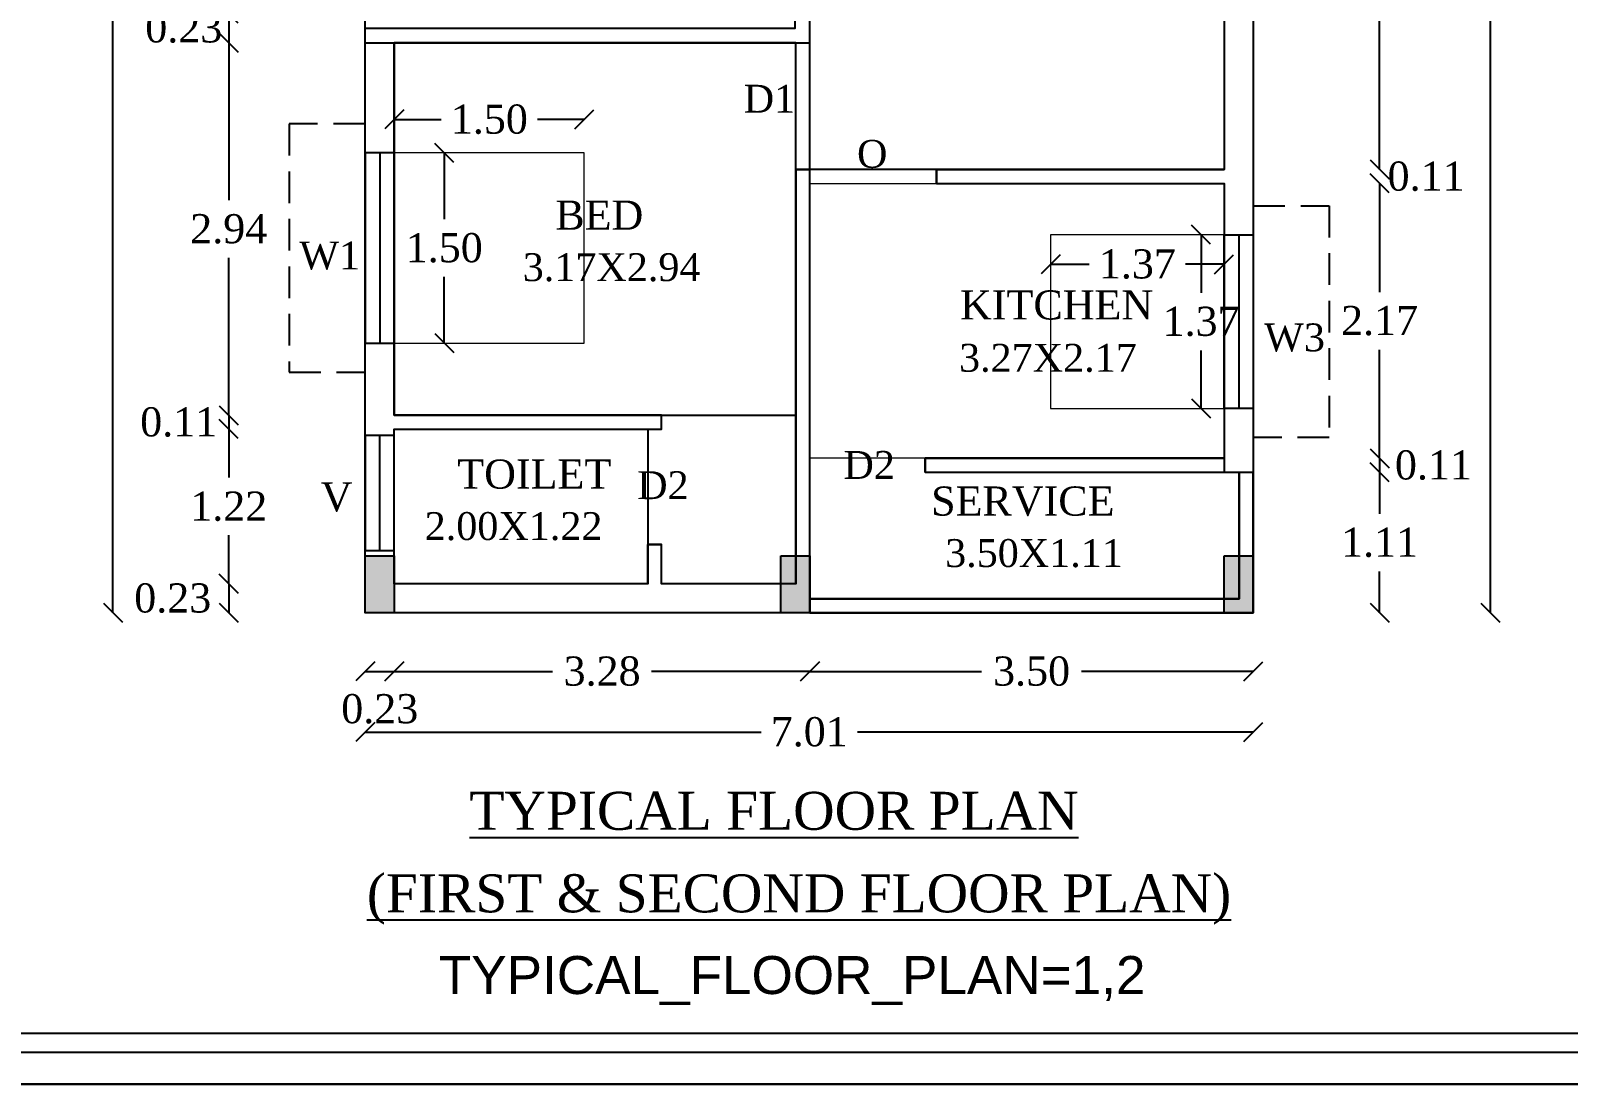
# Model space of a CAD drawing. Header units: metres. Extents: x 7608 to 7792, y -2400 to -2275.
# Drawn here: x 7667.56 to 7679.7, y -2335.22 to -2326.91 of the extents above; entities that cross this region are included whole.
import ezdxf

# ---------------------------------------------------------------- set-up
doc = ezdxf.new("R2010")
doc.units = ezdxf.units.M
doc.header["$MEASUREMENT"] = 0
doc.linetypes.add('HIDDEN', pattern=[0.375, 0.25, -0.125])
for name, color, linetype, plot in [('BLK_1_FLR_1_BLT_UP_AREA', 1, 'Continuous', False), ('BLK_1_FLR_1_REGULAR_ROOM_7', 1, 'Continuous', False), ('BLK_1_FLR_1_REGULAR_ROOM_8', 1, 'Continuous', False)]:
    doc.layers.add(name, color=color, linetype=linetype, plot=plot)
for name, color, linetype in [('BLK_1_FLR_1_CARPET_AREA', 10, 'Continuous'), ('BLK_1_FLR_1_ROOF_AREA', 7, 'Continuous'), ('BLK_1_FLR_1_UNITFA_4', 7, 'Continuous'), ('BLK_1_FLR_1_WC_BATH', 7, 'Continuous'), ('FLOOR-STILT', 7, 'Continuous')]:
    doc.layers.add(name, color=color, linetype=linetype)
for name, color, linetype, lineweight in [('BLK_1_FLR_1_KITCHEN', 163, 'Continuous', 0), ('BLK_1_FLR_1_ROOM_1_LIGHT_VENTILATION_1', 232, 'Continuous', 0), ('BLK_1_FLR_1_ROOM_1_LIGHT_VENTILATION_3', 232, 'Continuous', 0)]:
    doc.layers.add(name, color=color, linetype=linetype, lineweight=lineweight)
doc.styles.add('Isa-', font='times.ttf')
doc.styles.get("Standard").update_dxf_attribs({"font": 'arial.ttf'})
doc.styles.add('STYLE2', font='times.ttf')
doc.dimstyles.new('ISO-25', dxfattribs={"dimscale": 0, "dimtxt": 0.23, "dimasz": 0.15, "dimexe": 1.25, "dimexo": 0.625, "dimgap": 0.11, "dimtad": 0, "dimtih": 1, "dimtoh": 1, "dimzin": 1, "dimdsep": 46, "dimtxsty": 'STYLE2', "dimblk": 'OBLIQUE', "dimcen": 0, "dimse1": 1, "dimse2": 1, "dimclrd": 1, "dimclrt": 3, "dimadec": 0, "dimazin": 2, "dimtfac": 1, "dimtix": 1, "dimtofl": 0, "dimtmove": 0, "dimatfit": 3, "dimfxl": 0, "dimtolj": 1, "dimarcsym": 0})

# ---------------------------------------------------------------- blocks, each defined once
blk = doc.blocks.new('_Oblique')
at = {"color": 0, "linetype": 'ByBlock', "lineweight": -2}
blk.add_line((-0.5, -0.5), (0.5, 0.5), dxfattribs=at)
blk = doc.blocks.new('*D92')
at = {"color": 1, "lineweight": -2}
blk.add_line((7669.124, -2326.771), (7669.124, -2327.001), dxfattribs=at)
at = {"layer": 'Defpoints', "color": 0}
for p in [(7672.219, -2326.771), (7669.124, -2327.001), (7672.209, -2327.001)]:
    blk.add_point(p, dxfattribs=at)
at = {"color": 1, "lineweight": -2, "xscale": 0.15, "yscale": 0.15, "zscale": 0.15}
for p, rotation in [((7669.124, -2326.771), 90), ((7669.124, -2327.001), 270)]:
    blk.add_blockref('_Oblique', p, dxfattribs=dict(at, rotation=rotation))
at = {"color": 3, "insert": (7668.769, -2326.886), "char_height": 0.23, "attachment_point": 5, "style": 'STYLE2'}
blk.add_mtext('\\A1;0.23', dxfattribs=at)
blk = doc.blocks.new('*D93')
at = {"color": 1, "lineweight": -2}
for p, q in [((7669.124, -2327.001), (7669.124, -2328.244)), ((7669.124, -2329.941), (7669.124, -2328.699))]:
    blk.add_line(p, q, dxfattribs=at)
at = {"layer": 'Defpoints', "color": 0}
for p in [(7672.209, -2327.001), (7669.124, -2329.941), (7671.29, -2329.941)]:
    blk.add_point(p, dxfattribs=at)
at = {"color": 1, "lineweight": -2, "xscale": 0.15, "yscale": 0.15, "zscale": 0.15}
for p, rotation in [((7669.124, -2327.001), 90), ((7669.124, -2329.941), 270)]:
    blk.add_blockref('_Oblique', p, dxfattribs=dict(at, rotation=rotation))
at = {"color": 3, "insert": (7669.124, -2328.471), "char_height": 0.23, "attachment_point": 5, "style": 'STYLE2'}
blk.add_mtext('\\A1;2.94', dxfattribs=at)
blk = doc.blocks.new('*D94')
at = {"color": 1, "lineweight": -2}
for p, q in [((7669.124, -2329.941), (7669.124, -2329.791)), ((7669.124, -2329.941), (7669.124, -2330.051)), ((7669.124, -2330.051), (7669.124, -2330.201))]:
    blk.add_line(p, q, dxfattribs=at)
at = {"layer": 'Defpoints', "color": 0}
for p in [(7671.29, -2329.941), (7669.124, -2330.051), (7671.296, -2330.051)]:
    blk.add_point(p, dxfattribs=at)
at = {"color": 1, "lineweight": -2, "xscale": 0.15, "yscale": 0.15, "zscale": 0.15}
for p, rotation in [((7669.124, -2329.941), 270), ((7669.124, -2330.051), 90)]:
    blk.add_blockref('_Oblique', p, dxfattribs=dict(at, rotation=rotation))
at = {"color": 3, "insert": (7668.729, -2329.996), "char_height": 0.23, "attachment_point": 5, "style": 'STYLE2'}
blk.add_mtext('\\A1;0.11', dxfattribs=at)
blk = doc.blocks.new('*D95')
at = {"color": 1, "lineweight": -2}
for p, q in [((7669.124, -2330.051), (7669.124, -2330.434)), ((7669.124, -2331.271), (7669.124, -2330.889))]:
    blk.add_line(p, q, dxfattribs=at)
at = {"layer": 'Defpoints', "color": 0}
for p in [(7671.296, -2330.051), (7669.124, -2331.271), (7671.258, -2331.271)]:
    blk.add_point(p, dxfattribs=at)
at = {"color": 1, "lineweight": -2, "xscale": 0.15, "yscale": 0.15, "zscale": 0.15}
for p, rotation in [((7669.124, -2330.051), 90), ((7669.124, -2331.271), 270)]:
    blk.add_blockref('_Oblique', p, dxfattribs=dict(at, rotation=rotation))
at = {"color": 3, "insert": (7669.124, -2330.661), "char_height": 0.23, "attachment_point": 5, "style": 'STYLE2'}
blk.add_mtext('\\A1;1.22', dxfattribs=at)
blk = doc.blocks.new('*D96')
at = {"color": 1, "lineweight": -2}
blk.add_line((7669.124, -2331.271), (7669.124, -2331.501), dxfattribs=at)
at = {"layer": 'Defpoints', "color": 0}
for p in [(7671.258, -2331.271), (7669.124, -2331.501), (7671.271, -2331.501)]:
    blk.add_point(p, dxfattribs=at)
at = {"color": 1, "lineweight": -2, "xscale": 0.15, "yscale": 0.15, "zscale": 0.15}
for p, rotation in [((7669.124, -2331.271), 90), ((7669.124, -2331.501), 270)]:
    blk.add_blockref('_Oblique', p, dxfattribs=dict(at, rotation=rotation))
at = {"color": 3, "insert": (7668.682, -2331.386), "char_height": 0.23, "attachment_point": 5, "style": 'STYLE2'}
blk.add_mtext('\\A1;0.23', dxfattribs=at)
blk = doc.blocks.new('*D97')
at = {"color": 1, "lineweight": -2}
for p, q in [((7668.21, -2300.561), (7668.21, -2315.804)), ((7668.21, -2331.501), (7668.21, -2316.259))]:
    blk.add_line(p, q, dxfattribs=at)
at = {"layer": 'Defpoints', "color": 0}
for p in [(7668.21, -2300.561), (7672.948, -2300.561), (7672.948, -2331.501)]:
    blk.add_point(p, dxfattribs=at)
at = {"color": 1, "lineweight": -2, "xscale": 0.15, "yscale": 0.15, "zscale": 0.15}
for p, rotation in [((7668.21, -2300.561), 90), ((7668.21, -2331.501), 270)]:
    blk.add_blockref('_Oblique', p, dxfattribs=dict(at, rotation=rotation))
at = {"color": 3, "insert": (7668.21, -2316.031), "char_height": 0.23, "attachment_point": 5, "style": 'STYLE2'}
blk.add_mtext('\\A1;30.94', dxfattribs=at)
blk = doc.blocks.new('*D117')
at = {"color": 1, "lineweight": -2}
for p, q in [((7678.208, -2324.111), (7678.208, -2325.829)), ((7678.208, -2328.001), (7678.208, -2326.284))]:
    blk.add_line(p, q, dxfattribs=at)
at = {"layer": 'Defpoints', "color": 0}
for p in [(7676.378, -2324.111), (7676.152, -2328.001), (7678.208, -2328.001)]:
    blk.add_point(p, dxfattribs=at)
at = {"color": 1, "lineweight": -2, "xscale": 0.15, "yscale": 0.15, "zscale": 0.15}
for p, rotation in [((7678.208, -2324.111), 90), ((7678.208, -2328.001), 270)]:
    blk.add_blockref('_Oblique', p, dxfattribs=dict(at, rotation=rotation))
at = {"color": 3, "insert": (7678.208, -2326.056), "char_height": 0.23, "attachment_point": 5, "style": 'STYLE2'}
blk.add_mtext('\\A1;3.89', dxfattribs=at)
blk = doc.blocks.new('*D118')
at = {"color": 1, "lineweight": -2}
for p, q in [((7678.208, -2328.001), (7678.208, -2327.851)), ((7678.208, -2328.111), (7678.208, -2328.261))]:
    blk.add_line(p, q, dxfattribs=at)
at = {"layer": 'Defpoints', "color": 0}
for p in [(7676.152, -2328.001), (7676.135, -2328.111), (7678.208, -2328.111)]:
    blk.add_point(p, dxfattribs=at)
at = {"color": 1, "lineweight": -2, "xscale": 0.15, "yscale": 0.15, "zscale": 0.15}
for p, rotation in [((7678.208, -2328.001), 270), ((7678.208, -2328.111), 90)]:
    blk.add_blockref('_Oblique', p, dxfattribs=dict(at, rotation=rotation))
at = {"color": 3, "insert": (7678.575, -2328.056), "char_height": 0.23, "attachment_point": 5, "style": 'STYLE2'}
blk.add_mtext('\\A1;0.11', dxfattribs=at)
blk = doc.blocks.new('*D119')
at = {"color": 1, "lineweight": -2}
for p, q in [((7678.208, -2328.111), (7678.208, -2328.969)), ((7678.208, -2330.281), (7678.208, -2329.424))]:
    blk.add_line(p, q, dxfattribs=at)
at = {"layer": 'Defpoints', "color": 0}
for p in [(7676.135, -2328.111), (7676.401, -2330.281), (7678.208, -2330.281)]:
    blk.add_point(p, dxfattribs=at)
at = {"color": 1, "lineweight": -2, "xscale": 0.15, "yscale": 0.15, "zscale": 0.15}
for p, rotation in [((7678.208, -2328.111), 90), ((7678.208, -2330.281), 270)]:
    blk.add_blockref('_Oblique', p, dxfattribs=dict(at, rotation=rotation))
at = {"color": 3, "insert": (7678.208, -2329.196), "char_height": 0.23, "attachment_point": 5, "style": 'STYLE2'}
blk.add_mtext('\\A1;2.17', dxfattribs=at)
blk = doc.blocks.new('*D120')
at = {"color": 1, "lineweight": -2}
for p, q in [((7678.208, -2330.281), (7678.208, -2330.131)), ((7678.208, -2330.281), (7678.208, -2330.391)), ((7678.208, -2330.391), (7678.208, -2330.541))]:
    blk.add_line(p, q, dxfattribs=at)
at = {"layer": 'Defpoints', "color": 0}
for p in [(7676.401, -2330.281), (7676.556, -2330.391), (7678.208, -2330.391)]:
    blk.add_point(p, dxfattribs=at)
at = {"color": 1, "lineweight": -2, "xscale": 0.15, "yscale": 0.15, "zscale": 0.15}
for p, rotation in [((7678.208, -2330.281), 270), ((7678.208, -2330.391), 90)]:
    blk.add_blockref('_Oblique', p, dxfattribs=dict(at, rotation=rotation))
at = {"color": 3, "insert": (7678.633, -2330.336), "char_height": 0.23, "attachment_point": 5, "style": 'STYLE2'}
blk.add_mtext('\\A1;0.11', dxfattribs=at)
blk = doc.blocks.new('*D121')
at = {"color": 1, "lineweight": -2}
for p, q in [((7678.208, -2330.391), (7678.208, -2330.719)), ((7678.208, -2331.501), (7678.208, -2331.174))]:
    blk.add_line(p, q, dxfattribs=at)
at = {"layer": 'Defpoints', "color": 0}
for p in [(7676.556, -2330.391), (7677.211, -2331.501), (7678.208, -2331.501)]:
    blk.add_point(p, dxfattribs=at)
at = {"color": 1, "lineweight": -2, "xscale": 0.15, "yscale": 0.15, "zscale": 0.15}
for p, rotation in [((7678.208, -2330.391), 90), ((7678.208, -2331.501), 270)]:
    blk.add_blockref('_Oblique', p, dxfattribs=dict(at, rotation=rotation))
at = {"color": 3, "insert": (7678.208, -2330.946), "char_height": 0.23, "attachment_point": 5, "style": 'STYLE2'}
blk.add_mtext('\\A1;1.11', dxfattribs=at)
blk = doc.blocks.new('*D122')
at = {"color": 1, "lineweight": -2}
for p, q in [((7679.083, -2300.561), (7679.083, -2315.804)), ((7679.083, -2331.501), (7679.083, -2316.259))]:
    blk.add_line(p, q, dxfattribs=at)
at = {"layer": 'Defpoints', "color": 0}
for p in [(7676.485, -2300.561), (7679.083, -2300.561), (7676.485, -2331.501)]:
    blk.add_point(p, dxfattribs=at)
at = {"color": 1, "lineweight": -2, "xscale": 0.15, "yscale": 0.15, "zscale": 0.15}
for p, rotation in [((7679.083, -2300.561), 90), ((7679.083, -2331.501), 270)]:
    blk.add_blockref('_Oblique', p, dxfattribs=dict(at, rotation=rotation))
at = {"color": 3, "insert": (7679.083, -2316.031), "char_height": 0.23, "attachment_point": 5, "style": 'STYLE2'}
blk.add_mtext('\\A1;30.94', dxfattribs=at)
blk = doc.blocks.new('*D123')
at = {"color": 1, "lineweight": -2}
blk.add_line((7670.201, -2331.963), (7670.431, -2331.963), dxfattribs=at)
at = {"layer": 'Defpoints', "color": 0}
for p in [(7670.201, -2331.01), (7670.431, -2331.01), (7670.431, -2331.963)]:
    blk.add_point(p, dxfattribs=at)
at = {"color": 1, "lineweight": -2, "xscale": 0.15, "yscale": 0.15, "zscale": 0.15, "rotation": 180}
blk.add_blockref('_Oblique', (7670.201, -2331.963), dxfattribs=at)
at = {"color": 1, "lineweight": -2, "xscale": 0.15, "yscale": 0.15, "zscale": 0.15}
blk.add_blockref('_Oblique', (7670.431, -2331.963), dxfattribs=at)
at = {"color": 3, "insert": (7670.316, -2332.26), "char_height": 0.23, "attachment_point": 5, "style": 'STYLE2'}
blk.add_mtext('\\A1;0.23', dxfattribs=at)
blk = doc.blocks.new('*D124')
at = {"color": 1, "lineweight": -2}
for p, q in [((7670.431, -2331.963), (7671.68, -2331.963)), ((7673.711, -2331.963), (7672.461, -2331.963))]:
    blk.add_line(p, q, dxfattribs=at)
at = {"layer": 'Defpoints', "color": 0}
for p in [(7670.431, -2331.01), (7673.711, -2331.501), (7673.711, -2331.963)]:
    blk.add_point(p, dxfattribs=at)
at = {"color": 1, "lineweight": -2, "xscale": 0.15, "yscale": 0.15, "zscale": 0.15, "rotation": 180}
blk.add_blockref('_Oblique', (7670.431, -2331.963), dxfattribs=at)
at = {"color": 1, "lineweight": -2, "xscale": 0.15, "yscale": 0.15, "zscale": 0.15}
blk.add_blockref('_Oblique', (7673.711, -2331.963), dxfattribs=at)
at = {"color": 3, "insert": (7672.071, -2331.963), "char_height": 0.23, "attachment_point": 5, "style": 'STYLE2'}
blk.add_mtext('\\A1;3.28', dxfattribs=at)
blk = doc.blocks.new('*D125')
at = {"color": 1, "lineweight": -2}
for p, q in [((7673.711, -2331.963), (7675.066, -2331.963)), ((7677.211, -2331.963), (7675.855, -2331.963))]:
    blk.add_line(p, q, dxfattribs=at)
at = {"layer": 'Defpoints', "color": 0}
for p in [(7677.211, -2330.391), (7673.711, -2331.501), (7677.211, -2331.963)]:
    blk.add_point(p, dxfattribs=at)
at = {"color": 1, "lineweight": -2, "xscale": 0.15, "yscale": 0.15, "zscale": 0.15, "rotation": 180}
blk.add_blockref('_Oblique', (7673.711, -2331.963), dxfattribs=at)
at = {"color": 1, "lineweight": -2, "xscale": 0.15, "yscale": 0.15, "zscale": 0.15}
blk.add_blockref('_Oblique', (7677.211, -2331.963), dxfattribs=at)
at = {"color": 3, "insert": (7675.461, -2331.963), "char_height": 0.23, "attachment_point": 5, "style": 'STYLE2'}
blk.add_mtext('\\A1;3.50', dxfattribs=at)
blk = doc.blocks.new('*D126')
at = {"color": 1, "lineweight": -2}
for p, q in [((7670.201, -2332.442), (7673.326, -2332.442)), ((7677.211, -2332.442), (7674.086, -2332.442))]:
    blk.add_line(p, q, dxfattribs=at)
at = {"layer": 'Defpoints', "color": 0}
for p in [(7670.201, -2331.501), (7677.211, -2331.501), (7677.211, -2332.442)]:
    blk.add_point(p, dxfattribs=at)
at = {"color": 1, "lineweight": -2, "xscale": 0.15, "yscale": 0.15, "zscale": 0.15, "rotation": 180}
blk.add_blockref('_Oblique', (7670.201, -2332.442), dxfattribs=at)
at = {"color": 1, "lineweight": -2, "xscale": 0.15, "yscale": 0.15, "zscale": 0.15}
blk.add_blockref('_Oblique', (7677.211, -2332.442), dxfattribs=at)
at = {"color": 3, "insert": (7673.706, -2332.442), "char_height": 0.23, "attachment_point": 5, "style": 'STYLE2'}
blk.add_mtext('\\A1;7.01', dxfattribs=at)
blk = doc.blocks.new('*D369')
at = {"layer": 'BLK_1_FLR_1_ROOM_1_LIGHT_VENTILATION_1', "color": 232, "lineweight": -2}
for p, q in [((7670.431, -2327.606), (7670.8, -2327.606)), ((7671.931, -2327.606), (7671.562, -2327.606))]:
    blk.add_line(p, q, dxfattribs=at)
at = {"layer": 'Defpoints', "color": 0}
for p in [(7670.431, -2327.606), (7670.431, -2327.871), (7671.931, -2327.871)]:
    blk.add_point(p, dxfattribs=at)
at = {"layer": 'BLK_1_FLR_1_ROOM_1_LIGHT_VENTILATION_1', "color": 232, "lineweight": -2, "xscale": 0.15, "yscale": 0.15, "zscale": 0.15, "rotation": 180}
blk.add_blockref('_Oblique', (7670.431, -2327.606), dxfattribs=at)
at = {"layer": 'BLK_1_FLR_1_ROOM_1_LIGHT_VENTILATION_1', "color": 232, "lineweight": -2, "xscale": 0.15, "yscale": 0.15, "zscale": 0.15}
blk.add_blockref('_Oblique', (7671.931, -2327.606), dxfattribs=at)
at = {"layer": 'BLK_1_FLR_1_ROOM_1_LIGHT_VENTILATION_1', "color": 232, "insert": (7671.181, -2327.606), "char_height": 0.23, "attachment_point": 5, "style": 'STYLE2'}
blk.add_mtext('\\A1;1.50', dxfattribs=at)
blk = doc.blocks.new('*D370')
at = {"layer": 'BLK_1_FLR_1_ROOM_1_LIGHT_VENTILATION_1', "color": 232, "lineweight": -2}
for p, q in [((7670.825, -2327.871), (7670.825, -2328.394)), ((7670.825, -2329.371), (7670.825, -2328.848))]:
    blk.add_line(p, q, dxfattribs=at)
at = {"layer": 'Defpoints', "color": 0}
for p in [(7671.931, -2327.871), (7670.825, -2329.371), (7671.931, -2329.371)]:
    blk.add_point(p, dxfattribs=at)
at = {"layer": 'BLK_1_FLR_1_ROOM_1_LIGHT_VENTILATION_1', "color": 232, "lineweight": -2, "xscale": 0.15, "yscale": 0.15, "zscale": 0.15}
for p, rotation in [((7670.825, -2327.871), 90), ((7670.825, -2329.371), 270)]:
    blk.add_blockref('_Oblique', p, dxfattribs=dict(at, rotation=rotation))
at = {"layer": 'BLK_1_FLR_1_ROOM_1_LIGHT_VENTILATION_1', "color": 232, "insert": (7670.825, -2328.621), "char_height": 0.23, "attachment_point": 5, "style": 'STYLE2'}
blk.add_mtext('\\A1;1.50', dxfattribs=at)
blk = doc.blocks.new('*D387')
at = {"layer": 'BLK_1_FLR_1_ROOM_1_LIGHT_VENTILATION_3', "color": 232, "lineweight": -2}
for p, q in [((7675.611, -2328.749), (7675.916, -2328.749)), ((7676.981, -2328.749), (7676.675, -2328.749))]:
    blk.add_line(p, q, dxfattribs=at)
at = {"layer": 'Defpoints', "color": 0}
for p in [(7675.611, -2328.517), (7676.981, -2328.517), (7675.611, -2328.749)]:
    blk.add_point(p, dxfattribs=at)
at = {"layer": 'BLK_1_FLR_1_ROOM_1_LIGHT_VENTILATION_3', "color": 232, "lineweight": -2, "xscale": 0.15, "yscale": 0.15, "zscale": 0.15, "rotation": 180}
blk.add_blockref('_Oblique', (7675.611, -2328.749), dxfattribs=at)
at = {"layer": 'BLK_1_FLR_1_ROOM_1_LIGHT_VENTILATION_3', "color": 232, "lineweight": -2, "xscale": 0.15, "yscale": 0.15, "zscale": 0.15}
blk.add_blockref('_Oblique', (7676.981, -2328.749), dxfattribs=at)
at = {"layer": 'BLK_1_FLR_1_ROOM_1_LIGHT_VENTILATION_3', "color": 232, "insert": (7676.296, -2328.749), "char_height": 0.23, "attachment_point": 5, "style": 'STYLE2'}
blk.add_mtext('\\A1;1.37', dxfattribs=at)
blk = doc.blocks.new('*D388')
at = {"layer": 'BLK_1_FLR_1_ROOM_1_LIGHT_VENTILATION_3', "color": 232, "lineweight": -2}
for p, q in [((7676.799, -2328.517), (7676.799, -2328.975)), ((7676.799, -2329.887), (7676.799, -2329.43))]:
    blk.add_line(p, q, dxfattribs=at)
at = {"layer": 'Defpoints', "color": 0}
for p in [(7676.981, -2328.517), (7676.799, -2329.887), (7676.981, -2329.887)]:
    blk.add_point(p, dxfattribs=at)
at = {"layer": 'BLK_1_FLR_1_ROOM_1_LIGHT_VENTILATION_3', "color": 232, "lineweight": -2, "xscale": 0.15, "yscale": 0.15, "zscale": 0.15}
for p, rotation in [((7676.799, -2328.517), 90), ((7676.799, -2329.887), 270)]:
    blk.add_blockref('_Oblique', p, dxfattribs=dict(at, rotation=rotation))
at = {"layer": 'BLK_1_FLR_1_ROOM_1_LIGHT_VENTILATION_3', "color": 232, "insert": (7676.799, -2329.202), "char_height": 0.23, "attachment_point": 5, "style": 'STYLE2'}
blk.add_mtext('\\A1;1.37', dxfattribs=at)

msp = doc.modelspace()

# ---------------------------------------------------------------- hatches: boundary and pattern name
h = msp.add_hatch(color=5)
h.dxf.hatch_style = 1
h.paths.add_polyline_path([(7670.20072, -2331.50125), (7670.43072, -2331.50125), (7670.43072, -2331.05125), (7670.20072, -2331.05125)])
h = msp.add_hatch(color=5)
h.dxf.hatch_style = 1
h.paths.add_polyline_path([(7673.48072, -2331.50125), (7673.71072, -2331.50125), (7673.71072, -2331.05125), (7673.48072, -2331.05125)])
h = msp.add_hatch(color=5)
h.dxf.hatch_style = 1
h.paths.add_polyline_path([(7676.98072, -2331.50125), (7677.21072, -2331.50125), (7677.21072, -2331.05125), (7676.98072, -2331.05125)])

# ---------------------------------------------------------------- linework, layer by layer
for p, q in [((7673.71072, -2327.00125), (7673.71072, -2324.11125)), ((7676.98072, -2324.11125), (7676.98072, -2328.00125)), ((7670.20072, -2327.00125), (7673.71072, -2327.00125)), ((7670.43072, -2329.94125), (7670.43072, -2327.00125)), ((7673.60072, -2331.27125), (7673.60072, -2328.00125)), ((7673.60072, -2328.00125), (7673.71072, -2328.00125)), ((7673.71072, -2331.50125), (7673.71072, -2328.00125)), ((7674.71072, -2328.11125), (7674.71072, -2328.00125)), ((7674.71072, -2328.00125), (7676.98072, -2328.00125)), ((7674.71072, -2328.11125), (7676.98072, -2328.11125)), ((7676.98072, -2328.11125), (7676.98072, -2330.39125)), ((7670.43072, -2329.94125), (7672.54072, -2329.94125)), ((7672.54072, -2330.05125), (7672.54072, -2329.94125)), ((7670.43072, -2330.05125), (7672.54072, -2330.05125)), ((7670.43072, -2331.27125), (7670.43072, -2330.05125)), ((7674.62072, -2330.39125), (7674.62072, -2330.28125)), ((7674.62072, -2330.28125), (7676.98072, -2330.28125)), ((7674.62072, -2330.39125), (7677.21072, -2330.39125)), ((7672.43072, -2330.96125), (7672.54072, -2330.96125)), ((7672.43072, -2331.27125), (7672.43072, -2330.96125)), ((7672.54072, -2331.27125), (7672.54072, -2330.96125)), ((7672.43072, -2331.27125), (7670.43072, -2331.27125)), ((7673.60072, -2331.27125), (7672.54072, -2331.27125))]:
    msp.add_line(p, q)
at = {"color": 2}
for p, q in [((7670.31572, -2327.87113), (7670.31572, -2329.37113)), ((7677.09572, -2328.51745), (7677.09572, -2329.88745)), ((7670.31572, -2331.00993), (7670.31572, -2330.09993))]:
    msp.add_line(p, q, dxfattribs=at)
at = {"color": 4}
for points in [[(7654.99647, -2275.22286), (7747.87877, -2275.22286), (7747.87877, -2335.22229), (7654.99647, -2335.22229)], [(7655.24647, -2275.47286), (7747.62877, -2275.47286), (7747.62877, -2334.97229), (7655.24647, -2334.97229)], [(7655.39647, -2275.62286), (7747.47877, -2275.62286), (7747.47877, -2334.82229), (7655.39647, -2334.82229)]]:
    msp.add_lwpolyline(points, close=True, dxfattribs=at)
msp.add_lwpolyline([(7670.20072, -2300.56125), (7677.21072, -2300.56125), (7677.21072, -2331.50125), (7670.20072, -2331.50125)], close=True)
at = {"color": 2, "linetype": 'HIDDEN'}
for points in [[(7670.20072, -2327.64113), (7669.60072, -2327.64113), (7669.60072, -2329.60113), (7670.20072, -2329.60113)], [(7677.21072, -2328.28745), (7677.81072, -2328.28745), (7677.81072, -2330.11745), (7677.21072, -2330.11745)]]:
    msp.add_lwpolyline(points, dxfattribs=at)
at = {"color": 2}
for points in [[(7670.20072, -2329.37113), (7670.43072, -2329.37113), (7670.43072, -2327.87113), (7670.20072, -2327.87113)], [(7677.21072, -2329.88745), (7676.98072, -2329.88745), (7676.98072, -2328.51745), (7677.21072, -2328.51745)], [(7670.43072, -2330.09993), (7670.20072, -2330.09993), (7670.20072, -2331.00993), (7670.43072, -2331.00993)]]:
    msp.add_lwpolyline(points, close=True, dxfattribs=at)
for points in [[(7673.71072, -2331.50125), (7677.21072, -2331.50125), (7677.21072, -2330.39125)], [(7673.71072, -2331.39125), (7677.10072, -2331.39125), (7677.10072, -2330.39125)]]:
    msp.add_lwpolyline(points)
at = {"color": 5}
for points in [[(7670.20072, -2331.05125), (7670.43072, -2331.05125), (7670.43072, -2331.50125), (7670.20072, -2331.50125)], [(7673.48072, -2331.05125), (7673.71072, -2331.05125), (7673.71072, -2331.50125), (7673.48072, -2331.50125)], [(7676.98072, -2331.05125), (7677.21072, -2331.05125), (7677.21072, -2331.50125), (7676.98072, -2331.50125)]]:
    msp.add_lwpolyline(points, close=True, dxfattribs=at)
at = {"layer": 'BLK_1_FLR_1_BLT_UP_AREA', "color": 3}
msp.add_lwpolyline([(7670.20072, -2300.56125), (7677.21072, -2300.56125), (7677.21072, -2331.50125), (7670.20072, -2331.50125)], close=True, dxfattribs=at)
at = {"layer": 'BLK_1_FLR_1_CARPET_AREA', "color": 25}
msp.add_lwpolyline([(7676.98072, -2324.11125), (7676.98072, -2328.00125), (7674.71072, -2328.00125), (7674.71072, -2328.11125), (7676.98072, -2328.11125), (7676.98072, -2330.28125), (7674.62072, -2330.28125), (7674.62072, -2330.39125), (7677.10072, -2330.39125), (7677.10072, -2331.39125), (7673.71072, -2331.39125), (7673.71072, -2328.00125), (7673.60072, -2328.00125), (7673.60072, -2331.27125), (7672.54072, -2331.27125), (7672.54072, -2330.96125), (7672.43072, -2330.96125), (7672.43072, -2331.27125), (7670.43072, -2331.27125), (7670.43072, -2330.05125), (7672.54072, -2330.05125), (7672.54072, -2329.94125), (7670.43072, -2329.94125), (7670.43072, -2327.00125), (7673.71072, -2327.00125), (7673.71072, -2324.11125)], dxfattribs=at)
at = {"layer": 'BLK_1_FLR_1_KITCHEN', "color": 1}
msp.add_lwpolyline([(7676.98072, -2330.28125), (7673.71072, -2330.28125), (7673.71072, -2328.11125), (7676.98072, -2328.11125)], close=True, dxfattribs=at)
at = {"layer": 'BLK_1_FLR_1_REGULAR_ROOM_7', "color": 1}
msp.add_lwpolyline([(7673.71072, -2324.11125), (7676.98072, -2324.11125), (7676.98072, -2328.00125), (7673.71072, -2328.00125)], close=True, dxfattribs=at)
at = {"layer": 'BLK_1_FLR_1_REGULAR_ROOM_8', "color": 1}
msp.add_lwpolyline([(7670.43072, -2329.94125), (7673.60072, -2329.94125), (7673.60072, -2327.00125), (7670.43072, -2327.00125)], close=True, dxfattribs=at)
at = {"layer": 'BLK_1_FLR_1_ROOF_AREA', "color": 54}
msp.add_lwpolyline([(7670.20072, -2300.56125), (7677.21072, -2300.56125), (7677.21072, -2331.50125), (7670.20072, -2331.50125)], close=True, dxfattribs=at)
at = {"layer": 'BLK_1_FLR_1_ROOM_1_LIGHT_VENTILATION_1', "color": 232}
msp.add_lwpolyline([(7670.43072, -2329.37113), (7671.93072, -2329.37113), (7671.93072, -2327.87113), (7670.43072, -2327.87113)], close=True, dxfattribs=at)
at = {"layer": 'BLK_1_FLR_1_ROOM_1_LIGHT_VENTILATION_3', "color": 232}
msp.add_lwpolyline([(7675.61072, -2329.88745), (7676.98072, -2329.88745), (7676.98072, -2328.51745), (7675.61072, -2328.51745)], close=True, dxfattribs=at)
at = {"layer": 'BLK_1_FLR_1_UNITFA_4', "color": 234}
msp.add_lwpolyline([(7670.20072, -2326.88625), (7673.59572, -2326.88625), (7673.59572, -2323.99625), (7674.54072, -2323.99625), (7674.54072, -2321.77125), (7677.21072, -2321.77125), (7677.21072, -2331.50125), (7670.20072, -2331.50125), (7670.20072, -2331.50125)], close=True, dxfattribs=at)
at = {"layer": 'BLK_1_FLR_1_WC_BATH', "color": 3}
msp.add_lwpolyline([(7672.43072, -2331.27125), (7670.43072, -2331.27125), (7670.43072, -2330.05125), (7672.43072, -2330.05125)], close=True, dxfattribs=at)
at = {"layer": 'FLOOR-STILT', "color": 64}
msp.add_lwpolyline([(7654.99647, -2335.22229), (7747.87877, -2335.22229), (7747.87877, -2275.22286), (7654.99647, -2275.22286)], close=True, dxfattribs=at)

# ---------------------------------------------------------------- texts
at = {"color": 2, "style": 'Isa-'}
for s, p in [('D1', (7673.18887, -2327.55275)), ('O', (7674.08328, -2327.98821)), ('D2', (7673.97618, -2330.44355)), ('D2', (7672.3481, -2330.60361))]:
    msp.add_text(s, height=0.22, dxfattribs=at).set_placement(p)
at = {"color": 6, "style": 'Isa-'}
for s, p in [('BED', (7671.70167, -2328.47662)), ('KITCHEN', (7674.89644, -2329.18553)), ('TOILET', (7670.92798, -2330.52053)), ('SERVICE', (7674.66806, -2330.73352))]:
    msp.add_text(s, height=0.23, dxfattribs=at).set_placement(p)
at = {"color": 2, "linetype": 'HIDDEN', "style": 'Isa-'}
for s, height, p in [('W1', 0.22, (7669.68066, -2328.79039)), ('W3', 0.22, (7677.29685, -2329.43671)), ('V', 0.23, (7669.84976, -2330.70065))]:
    msp.add_text(s, height=height, dxfattribs=at).set_placement(p)
at = {"color": 3, "style": 'Isa-'}
for s, p in [('3.17X2.94', (7671.44456, -2328.88231)), ('3.27X2.17', (7674.88843, -2329.59777)), ('2.00X1.22', (7670.67087, -2330.92622)), ('3.50X1.11', (7674.77859, -2331.13921))]:
    msp.add_text(s, height=0.22, dxfattribs=at).set_placement(p)
at = {"color": 3, "lineweight": 25, "style": 'Isa-'}
for s, p in [('%%UTYPICAL FLOOR PLAN', (7671.02361, -2333.21361)), ('%%U(FIRST & SECOND FLOOR PLAN)', (7670.21414, -2333.86526))]:
    msp.add_text(s, height=0.3, dxfattribs=at).set_placement(p)
at = {"layer": 'BLK_1_FLR_1_BLT_UP_AREA', "color": 3, "insert": (7670.78193, -2334.21025), "char_height": 0.3, "attachment_point": 1}
msp.add_mtext_dynamic_manual_height_columns('TYPICAL_FLOOR_PLAN=1,2', width=10.5970681, gutter_width=0.9, heights=[0], dxfattribs=at)

# ---------------------------------------------------------------- dimensions: what is measured, and where the dimension line sits
at = {"color": 7}
for base, p1, p2, override, picture, middle in [((7668.20992, -2300.56125), (7672.94818, -2331.50125), (7672.94818, -2300.56125), {"dimscale": 1}, '*D97', (7668.20992, -2316.03125)), ((7679.083, -2300.56125), (7676.48514, -2331.50125), (7676.48514, -2300.56125), {"dimscale": 1}, '*D122', (7679.083, -2316.03125)), ((7678.20801, -2328.00125), (7676.37771, -2324.11125), (7676.15155, -2328.00125), {"dimscale": 1, "dimtmove": 1}, '*D117', (7678.20801, -2326.05625)), ((7669.12422, -2329.94125), (7672.20882, -2327.00125), (7671.29011, -2329.94125), {"dimscale": 1, "dimtmove": 1}, '*D93', (7669.12422, -2328.47125)), ((7678.20801, -2330.28125), (7676.13488, -2328.11125), (7676.40051, -2330.28125), {"dimscale": 1, "dimtmove": 1}, '*D119', (7678.20801, -2329.19625)), ((7669.12422, -2331.27125), (7671.29648, -2330.05125), (7671.25783, -2331.27125), {"dimscale": 1, "dimtmove": 1}, '*D95', (7669.12422, -2330.66125)), ((7678.20801, -2331.50125), (7676.55621, -2330.39125), (7677.21072, -2331.50125), {"dimscale": 1, "dimtmove": 1}, '*D121', (7678.20801, -2330.94625))]:
    dim = msp.add_linear_dim(base=base, p1=p1, p2=p2, angle=90, dimstyle='ISO-25', override=override, dxfattribs=at)
    dim.commit()
    dim.dimension.update_dxf_attribs({"geometry": picture, "text_midpoint": middle})
for base, p1, p2, override, picture, middle in [((7669.12422, -2327.00125), (7672.21903, -2326.77125), (7672.20882, -2327.00125), {"dimscale": 1, "dimtmove": 1}, '*D92', (7668.76908, -2326.88625)), ((7678.20801, -2328.11125), (7676.15155, -2328.00125), (7676.13488, -2328.11125), {"dimscale": 1, "dimtmove": 2}, '*D118', (7678.57469, -2328.05625)), ((7669.12422, -2330.05125), (7671.29011, -2329.94125), (7671.29648, -2330.05125), {"dimscale": 1, "dimtmove": 1}, '*D94', (7668.72851, -2329.99625)), ((7678.20801, -2330.39125), (7676.40051, -2330.28125), (7676.55621, -2330.39125), {"dimscale": 1, "dimtmove": 1}, '*D120', (7678.63271, -2330.33625)), ((7669.12422, -2331.50125), (7671.25783, -2331.27125), (7671.27058, -2331.50125), {"dimscale": 1, "dimtmove": 1}, '*D96', (7668.68205, -2331.38625))]:
    dim = msp.add_linear_dim(base=base, p1=p1, p2=p2, angle=90, dimstyle='ISO-25', override=override, dxfattribs=at)
    dim.commit()
    dim.dimension.update_dxf_attribs({"geometry": picture, "text_midpoint": middle, "dimtype": 160})
for base, p1, p2, override, picture, middle in [((7677.21072, -2331.9633), (7673.71072, -2331.50125), (7677.21072, -2330.39125), {"dimscale": 1, "dimtmove": 1}, '*D125', (7675.46072, -2331.9633)), ((7673.71072, -2331.9633), (7670.43072, -2331.00993), (7673.71072, -2331.50125), {"dimscale": 1, "dimtmove": 1}, '*D124', (7672.07072, -2331.9633)), ((7677.21072, -2332.44247), (7670.20072, -2331.50125), (7677.21072, -2331.50125), {"dimscale": 1}, '*D126', (7673.70572, -2332.44247))]:
    dim = msp.add_linear_dim(base=base, p1=p1, p2=p2, dimstyle='ISO-25', override=override, dxfattribs=at)
    dim.commit()
    dim.dimension.update_dxf_attribs({"geometry": picture, "text_midpoint": middle})
dim = msp.add_linear_dim(base=(7670.43072, -2331.9633), p1=(7670.20072, -2331.00993), p2=(7670.43072, -2331.00993), dimstyle='ISO-25', override={"dimscale": 1, "dimtmove": 2}, dxfattribs=at)
dim.commit()
dim.dimension.update_dxf_attribs({"geometry": '*D123', "text_midpoint": (7670.31572, -2332.26015), "dimtype": 160})
at = {"layer": 'BLK_1_FLR_1_ROOM_1_LIGHT_VENTILATION_1', "color": 232}
dim = msp.add_linear_dim(base=(7670.43072, -2327.60591), p1=(7671.93072, -2327.87113), p2=(7670.43072, -2327.87113), dimstyle='ISO-25', override={"dimscale": 1, "dimclrd": 232, "dimclrt": 232}, dxfattribs=at)
dim.commit()
dim.dimension.update_dxf_attribs({"geometry": '*D369', "text_midpoint": (7671.18072, -2327.60591)})
dim = msp.add_linear_dim(base=(7670.82507, -2329.37113), p1=(7671.93072, -2327.87113), p2=(7671.93072, -2329.37113), angle=90, dimstyle='ISO-25', override={"dimscale": 1, "dimclrd": 232, "dimclrt": 232}, dxfattribs=at)
dim.commit()
dim.dimension.update_dxf_attribs({"geometry": '*D370', "text_midpoint": (7670.82507, -2328.62113)})
at = {"layer": 'BLK_1_FLR_1_ROOM_1_LIGHT_VENTILATION_3', "color": 232}
dim = msp.add_linear_dim(base=(7676.79864, -2329.88745), p1=(7676.98072, -2328.51745), p2=(7676.98072, -2329.88745), angle=90, dimstyle='ISO-25', override={"dimscale": 1, "dimclrd": 232, "dimclrt": 232}, dxfattribs=at)
dim.commit()
dim.dimension.update_dxf_attribs({"geometry": '*D388', "text_midpoint": (7676.79864, -2329.20245)})
dim = msp.add_linear_dim(base=(7675.61072, -2328.74937), p1=(7676.98072, -2328.51745), p2=(7675.61072, -2328.51745), dimstyle='ISO-25', override={"dimscale": 1, "dimclrd": 232, "dimclrt": 232}, dxfattribs=at)
dim.commit()
dim.dimension.update_dxf_attribs({"geometry": '*D387', "text_midpoint": (7676.29572, -2328.74937)})

doc.saveas('drawing.dxf')
